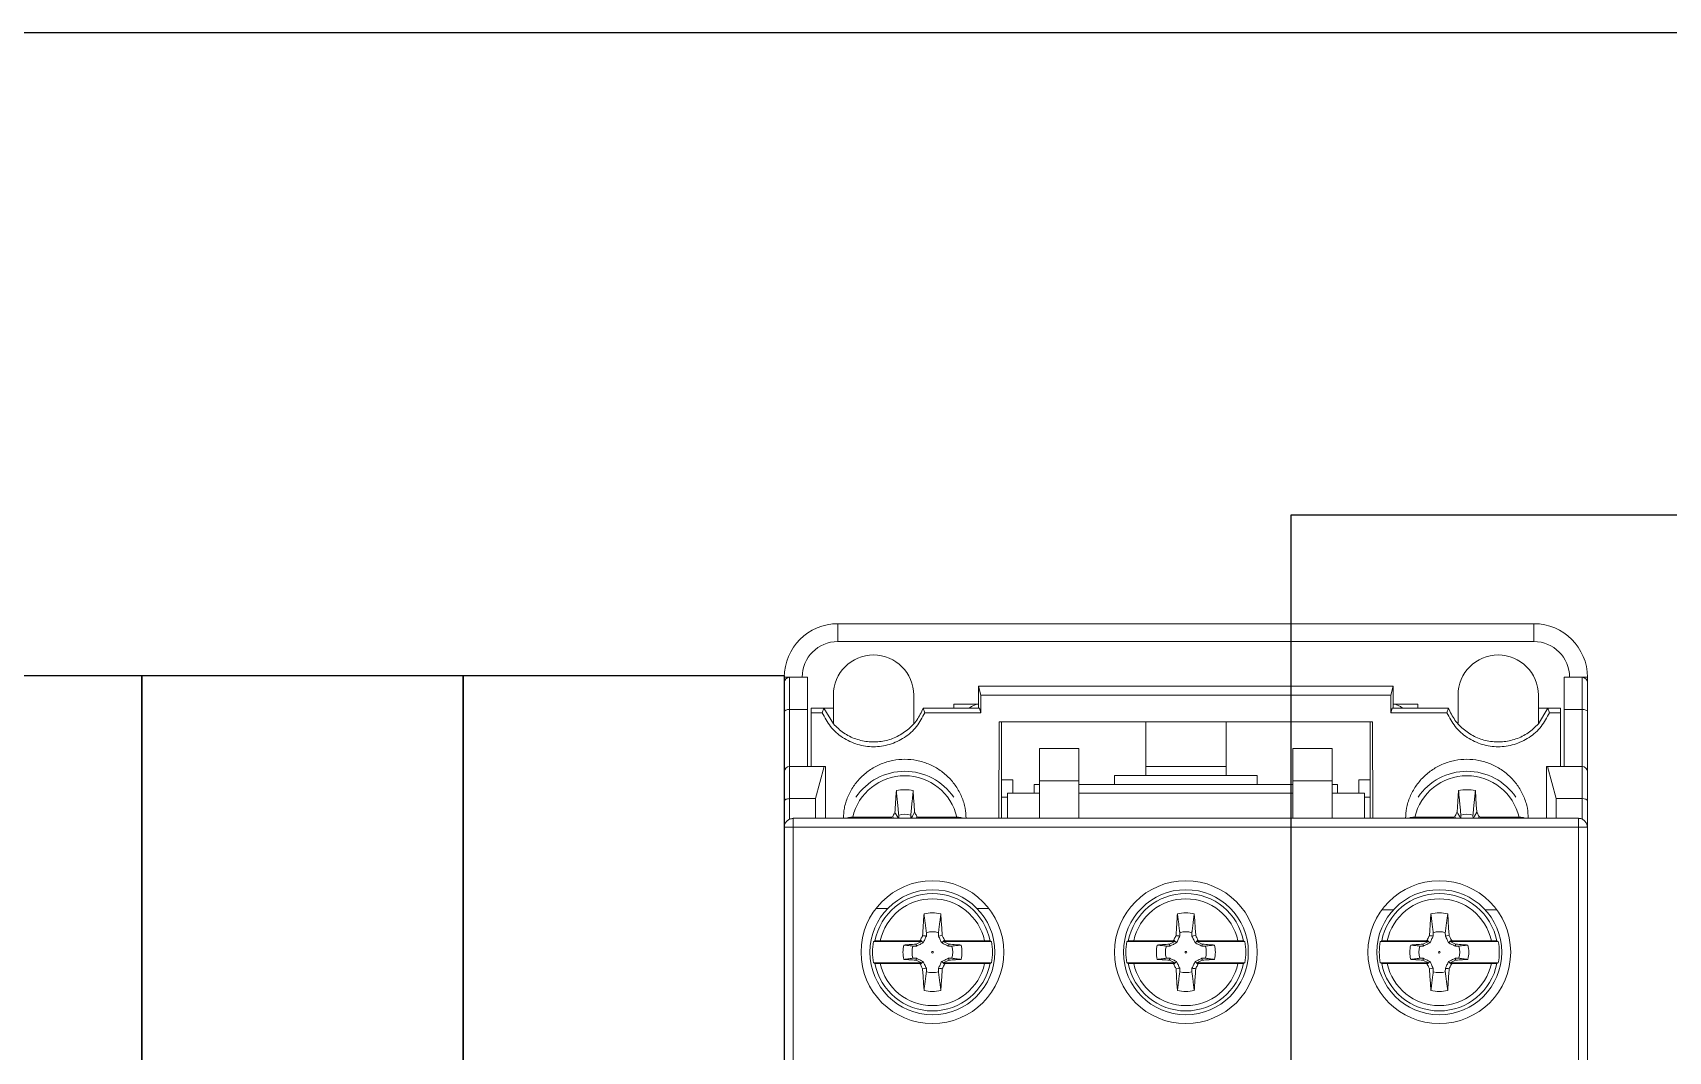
# Model space of a CAD drawing. Header units: millimetres. Extents: x -829 to 2887, y -460 to 1788.
# Drawn here: x 414 to 505.6, y 725.5 to 782.5 of the extents above; entities that cross this region are included whole.
import ezdxf

# ---------------------------------------------------------------- set-up
doc = ezdxf.new("R2010")
doc.units = ezdxf.units.MM
doc.layers.add('Canaletas', color=1, linetype='Continuous')

msp = doc.modelspace()

# ---------------------------------------------------------------- linework, layer by layer
at = {"linetype": 'Continuous', "lineweight": 15}
for p, q in [((459.102, 748.441), (459.102, 749.441)), ((459.102, 749.441), (498.102, 749.441)), ((498.102, 748.441), (498.102, 749.441)), ((498.102, 748.441), (459.102, 748.441)), ((456.102, 746.141), (456.102, 746.441)), ((456.402, 746.441), (456.102, 746.441)), ((456.102, 744.517), (456.102, 746.141)), ((456.402, 744.641), (456.402, 746.441)), ((457.402, 746.441), (456.402, 746.441)), ((457.402, 744.641), (457.402, 746.441)), ((499.802, 746.441), (500.802, 746.441)), ((499.802, 746.441), (499.802, 744.641)), ((500.802, 746.441), (500.802, 744.641)), ((500.802, 746.441), (501.102, 746.441)), ((501.102, 746.441), (501.102, 746.141)), ((501.102, 746.141), (501.102, 744.517)), ((458.852, 744.713), (458.852, 745.441)), ((463.352, 745.441), (463.352, 743.865)), ((466.985, 744.713), (466.985, 745.941)), ((466.985, 745.941), (467.11, 745.441)), ((466.985, 745.941), (490.219, 745.941)), ((467.11, 745.441), (467.111, 744.456)), ((467.11, 745.441), (490.094, 745.441)), ((490.094, 745.441), (490.092, 744.456)), ((490.219, 745.941), (490.094, 745.441)), ((490.219, 745.941), (490.219, 744.713)), ((493.852, 745.441), (493.852, 743.865)), ((498.352, 744.713), (498.352, 745.441)), ((456.102, 741.141), (456.102, 744.517)), ((456.402, 741.441), (456.402, 744.641)), ((457.402, 744.641), (456.402, 744.641)), ((457.402, 741.441), (457.402, 744.641)), ((457.602, 744.713), (458.312, 744.713)), ((457.602, 744.713), (457.602, 744.456)), ((457.602, 741.441), (457.602, 744.456)), ((457.602, 744.456), (458.226, 744.456)), ((458.226, 744.456), (458.312, 744.713)), ((458.312, 744.713), (458.852, 743.832)), ((458.312, 744.713), (458.852, 744.713)), ((458.852, 743.832), (458.852, 744.713)), ((463.891, 744.713), (463.977, 744.456)), ((467.047, 744.713), (463.891, 744.713)), ((463.977, 744.456), (467.111, 744.456)), ((465.602, 744.713), (465.602, 744.941)), ((465.602, 744.941), (466.985, 744.941)), ((467.111, 744.456), (467.047, 744.713)), ((490.092, 744.456), (490.156, 744.713)), ((490.092, 744.456), (493.226, 744.456)), ((493.312, 744.713), (490.156, 744.713)), ((490.219, 744.941), (491.602, 744.941)), ((491.602, 744.941), (491.602, 744.713)), ((493.226, 744.456), (493.312, 744.713)), ((498.352, 743.832), (498.891, 744.713)), ((498.352, 743.832), (498.352, 744.713)), ((498.352, 744.713), (498.891, 744.713)), ((498.891, 744.713), (498.977, 744.456)), ((498.891, 744.713), (499.602, 744.713)), ((498.977, 744.456), (499.602, 744.456)), ((499.602, 744.713), (499.602, 744.456)), ((499.602, 744.456), (499.602, 741.441)), ((499.802, 744.641), (500.802, 744.641)), ((499.802, 744.641), (499.802, 741.441)), ((500.802, 744.641), (500.802, 741.441)), ((501.102, 744.517), (501.102, 741.141)), ((468.131, 738.541), (468.139, 743.941)), ((489.064, 743.941), (468.139, 743.941)), ((468.267, 743.941), (468.267, 738.541)), ((476.352, 740.941), (476.352, 743.941)), ((480.852, 740.941), (480.852, 743.941)), ((488.937, 738.541), (488.937, 743.941)), ((489.064, 743.941), (489.072, 738.541)), ((470.402, 742.441), (472.602, 742.441)), ((470.402, 740.641), (470.402, 742.441)), ((472.602, 742.441), (472.602, 740.641)), ((484.602, 742.441), (486.802, 742.441)), ((484.602, 740.641), (484.602, 742.441)), ((486.802, 742.441), (486.802, 740.641)), ((456.402, 739.641), (456.402, 741.441)), ((458.334, 741.441), (456.402, 741.441)), ((458.334, 741.441), (457.852, 739.641)), ((458.402, 741.441), (458.334, 741.441)), ((458.402, 741.441), (458.402, 738.541)), ((480.852, 741.441), (476.352, 741.441)), ((498.802, 738.541), (498.802, 741.441)), ((498.869, 741.441), (498.802, 741.441)), ((498.869, 741.441), (500.802, 741.441)), ((499.352, 739.641), (498.869, 741.441)), ((500.802, 741.441), (500.802, 739.641)), ((456.102, 739.517), (456.102, 741.141)), ((468.267, 740.686), (468.902, 740.686)), ((468.902, 740.686), (468.902, 739.941)), ((472.602, 740.641), (470.402, 740.641)), ((470.402, 740.641), (470.402, 738.541)), ((472.602, 738.541), (472.602, 740.641)), ((474.602, 740.941), (482.602, 740.941)), ((474.602, 740.941), (474.602, 740.441)), ((482.602, 740.941), (482.602, 740.441)), ((486.802, 740.641), (484.602, 740.641)), ((484.602, 740.641), (484.602, 738.541)), ((486.802, 738.541), (486.802, 740.641)), ((488.302, 740.686), (488.302, 739.941)), ((488.302, 740.686), (488.937, 740.686)), ((501.102, 741.141), (501.102, 739.517)), ((457.852, 739.641), (456.402, 739.641)), ((456.402, 739.641), (456.402, 738.487)), ((457.852, 738.541), (457.852, 739.641)), ((468.267, 739.715), (468.602, 739.715)), ((468.602, 739.941), (468.602, 738.541)), ((468.602, 739.941), (470.402, 739.941)), ((470.402, 740.441), (470.102, 740.441)), ((470.102, 740.441), (470.102, 739.941)), ((484.602, 740.441), (472.602, 740.441)), ((472.602, 739.941), (484.602, 739.941)), ((487.102, 740.441), (486.802, 740.441)), ((488.602, 739.941), (486.802, 739.941)), ((487.102, 740.441), (487.102, 739.941)), ((488.602, 739.941), (488.602, 738.541)), ((488.602, 739.715), (488.937, 739.715)), ((500.802, 739.641), (499.352, 739.641)), ((499.352, 739.641), (499.352, 738.541)), ((500.802, 739.641), (500.802, 738.493)), ((456.102, 739.517), (456.102, 738.041)), ((462.513, 738.718), (462.51, 738.541)), ((463.193, 738.541), (463.19, 738.718)), ((494.013, 738.718), (494.01, 738.541)), ((494.693, 738.541), (494.69, 738.718)), ((501.102, 739.517), (501.102, 738.041)), ((456.602, 738.041), (456.102, 738.041)), ((456.102, 738.041), (456.102, 677.041)), ((456.602, 738.541), (456.602, 738.532)), ((500.602, 738.541), (456.602, 738.541)), ((456.602, 738.532), (456.602, 738.041)), ((500.602, 738.041), (456.602, 738.041)), ((456.602, 738.041), (456.602, 677.041)), ((462.096, 738.6), (459.932, 738.6)), ((462.096, 738.6), (462.174, 738.638)), ((462.136, 738.541), (462.096, 738.6)), ((462.204, 738.541), (462.174, 738.638)), ((463.5, 738.541), (463.529, 738.638)), ((463.529, 738.638), (463.608, 738.6)), ((463.608, 738.6), (463.567, 738.541)), ((465.772, 738.6), (463.608, 738.6)), ((493.596, 738.6), (491.432, 738.6)), ((493.596, 738.6), (493.674, 738.638)), ((493.636, 738.541), (493.596, 738.6)), ((493.704, 738.541), (493.674, 738.638)), ((495, 738.541), (495.029, 738.638)), ((495.029, 738.638), (495.108, 738.6)), ((495.108, 738.6), (495.067, 738.541)), ((497.272, 738.6), (495.108, 738.6)), ((500.602, 738.041), (500.602, 738.541)), ((500.602, 677.041), (500.602, 738.041)), ((501.092, 738.041), (500.602, 738.041)), ((501.102, 738.041), (501.092, 738.041)), ((501.102, 677.041), (501.102, 738.041)), ((461.893, 733.482), (461.233, 733.482)), ((467.571, 733.482), (466.91, 733.482)), ((490.227, 733.413), (489.58, 733.413)), ((496.023, 733.413), (495.376, 733.413)), ((461.096, 731.641), (461.175, 731.67)), ((463.792, 731.641), (461.096, 731.641)), ((463.646, 731.68), (461.482, 731.68)), ((463.501, 731.383), (463.308, 731.38)), ((463.792, 731.641), (463.487, 731.489)), ((463.646, 731.68), (463.724, 731.719)), ((463.792, 731.641), (463.646, 731.68)), ((464.063, 732.135), (464.06, 731.942)), ((464.744, 731.942), (464.74, 732.135)), ((465.158, 731.68), (465.011, 731.641)), ((467.708, 731.641), (465.011, 731.641)), ((465.317, 731.489), (465.011, 731.641)), ((465.079, 731.719), (465.158, 731.68)), ((467.322, 731.68), (465.158, 731.68)), ((465.495, 731.38), (465.302, 731.383)), ((467.629, 731.67), (467.708, 731.641)), ((475.296, 731.641), (475.375, 731.67)), ((477.992, 731.641), (475.296, 731.641)), ((477.846, 731.68), (475.682, 731.68)), ((477.701, 731.383), (477.508, 731.38)), ((477.992, 731.641), (477.687, 731.489)), ((477.846, 731.68), (477.924, 731.719)), ((477.992, 731.641), (477.846, 731.68)), ((478.263, 732.135), (478.26, 731.942)), ((478.944, 731.942), (478.94, 732.135)), ((479.358, 731.68), (479.211, 731.641)), ((481.908, 731.641), (479.211, 731.641)), ((479.517, 731.489), (479.211, 731.641)), ((479.279, 731.719), (479.358, 731.68)), ((481.522, 731.68), (479.358, 731.68)), ((479.695, 731.38), (479.502, 731.383)), ((481.829, 731.67), (481.908, 731.641)), ((489.496, 731.641), (489.575, 731.67)), ((492.192, 731.641), (489.496, 731.641)), ((492.046, 731.68), (489.882, 731.68)), ((491.901, 731.383), (491.708, 731.38)), ((492.192, 731.641), (491.887, 731.489)), ((492.046, 731.68), (492.124, 731.719)), ((492.192, 731.641), (492.046, 731.68)), ((492.463, 732.135), (492.46, 731.942)), ((493.144, 731.942), (493.14, 732.135)), ((493.558, 731.68), (493.411, 731.641)), ((496.108, 731.641), (493.411, 731.641)), ((493.717, 731.489), (493.411, 731.641)), ((493.479, 731.719), (493.558, 731.68)), ((495.722, 731.68), (493.558, 731.68)), ((493.895, 731.38), (493.702, 731.383)), ((496.029, 731.67), (496.108, 731.641)), ((461.096, 730.441), (463.792, 730.441)), ((461.175, 730.413), (461.096, 730.441)), ((463.308, 730.703), (463.501, 730.699)), ((463.487, 730.594), (463.792, 730.441)), ((463.646, 730.403), (463.792, 730.441)), ((465.011, 730.441), (465.317, 730.594)), ((465.011, 730.441), (465.158, 730.403)), ((465.011, 730.441), (467.708, 730.441)), ((465.302, 730.699), (465.495, 730.703)), ((467.708, 730.441), (467.629, 730.413)), ((475.296, 730.441), (477.992, 730.441)), ((475.375, 730.413), (475.296, 730.441)), ((477.508, 730.703), (477.701, 730.699)), ((477.687, 730.594), (477.992, 730.441)), ((477.846, 730.403), (477.992, 730.441)), ((479.211, 730.441), (479.517, 730.594)), ((479.211, 730.441), (479.358, 730.403)), ((479.211, 730.441), (481.908, 730.441)), ((479.502, 730.699), (479.695, 730.703)), ((481.908, 730.441), (481.829, 730.413)), ((489.496, 730.441), (492.192, 730.441)), ((489.575, 730.413), (489.496, 730.441)), ((491.708, 730.703), (491.901, 730.699)), ((491.887, 730.594), (492.192, 730.441)), ((492.046, 730.403), (492.192, 730.441)), ((493.411, 730.441), (493.717, 730.594)), ((493.411, 730.441), (493.558, 730.403)), ((493.411, 730.441), (496.108, 730.441)), ((493.702, 730.699), (493.895, 730.703)), ((496.108, 730.441), (496.029, 730.413)), ((461.482, 730.403), (463.646, 730.403)), ((463.724, 730.364), (463.646, 730.403)), ((464.06, 730.141), (464.063, 729.948)), ((464.74, 729.948), (464.744, 730.141)), ((465.158, 730.403), (465.079, 730.364)), ((465.158, 730.403), (467.322, 730.403)), ((475.682, 730.403), (477.846, 730.403)), ((477.924, 730.364), (477.846, 730.403)), ((478.26, 730.141), (478.263, 729.948)), ((478.94, 729.948), (478.944, 730.141)), ((479.358, 730.403), (479.279, 730.364)), ((479.358, 730.403), (481.522, 730.403)), ((489.882, 730.403), (492.046, 730.403)), ((492.124, 730.364), (492.046, 730.403)), ((492.46, 730.141), (492.463, 729.948)), ((493.14, 729.948), (493.144, 730.141)), ((493.558, 730.403), (493.479, 730.364)), ((493.558, 730.403), (495.722, 730.403))]:
    msp.add_line(p, q, dxfattribs=at)
for points in [[(484.502, 689.541), (484.502, 755.541), (534.502, 755.541), (534.502, 689.541)], [(402.102, 668.541), (402.102, 746.541), (420.102, 746.541), (420.102, 668.541)], [(420.102, 668.541), (420.102, 746.541), (438.102, 746.541), (438.102, 668.541)], [(438.102, 668.541), (438.102, 746.541), (456.102, 746.541), (456.102, 668.541)]]:
    msp.add_lwpolyline(points, close=True)
at = {"linetype": 'Continuous', "lineweight": 15, "flags": 128}
for points in [[(463.323, 740.091), (463.35, 739.696), (463.376, 739.301), (463.402, 738.905), (463.403, 738.886)], [(494.823, 740.091), (494.85, 739.696), (494.876, 739.301), (494.902, 738.905), (494.903, 738.886)], [(462.493, 738.541), (462.425, 738.663), (462.341, 738.814), (462.3, 738.886)], [(463.21, 738.541), (463.278, 738.663), (463.403, 738.886)], [(493.993, 738.541), (493.925, 738.663), (493.841, 738.814), (493.8, 738.886)], [(494.71, 738.541), (494.778, 738.663), (494.903, 738.886)], [(464.873, 733.19), (464.9, 732.79), (464.926, 732.39), (464.952, 731.99), (464.953, 731.97)], [(479.073, 733.19), (479.1, 732.79), (479.126, 732.39), (479.152, 731.99), (479.153, 731.97)], [(493.273, 733.19), (493.3, 732.79), (493.326, 732.39), (493.352, 731.99), (493.353, 731.97)], [(463.501, 731.383), (463.49, 731.468), (463.487, 731.489)], [(463.882, 731.561), (463.822, 731.621), (463.724, 731.719)], [(464.744, 731.942), (464.828, 731.953), (464.953, 731.97)], [(464.921, 731.561), (464.981, 731.621), (465.079, 731.719)], [(465.302, 731.383), (465.314, 731.468), (465.317, 731.489)], [(477.701, 731.383), (477.69, 731.468), (477.687, 731.489)], [(478.082, 731.561), (478.022, 731.621), (477.924, 731.719)], [(478.944, 731.942), (479.028, 731.953), (479.153, 731.97)], [(479.121, 731.561), (479.181, 731.621), (479.279, 731.719)], [(479.502, 731.383), (479.514, 731.468), (479.517, 731.489)], [(491.901, 731.383), (491.89, 731.468), (491.887, 731.489)], [(492.282, 731.561), (492.222, 731.621), (492.124, 731.719)], [(493.144, 731.942), (493.228, 731.953), (493.353, 731.97)], [(493.321, 731.561), (493.381, 731.621), (493.479, 731.719)], [(493.702, 731.383), (493.714, 731.468), (493.717, 731.489)], [(463.501, 730.699), (463.49, 730.615), (463.487, 730.594)], [(463.882, 730.522), (463.822, 730.462), (463.724, 730.364)], [(464.921, 730.522), (464.981, 730.462), (465.079, 730.364)], [(465.302, 730.699), (465.314, 730.615), (465.317, 730.594)], [(477.701, 730.699), (477.69, 730.615), (477.687, 730.594)], [(478.082, 730.522), (478.022, 730.462), (477.924, 730.364)], [(479.121, 730.522), (479.181, 730.462), (479.279, 730.364)], [(479.502, 730.699), (479.514, 730.615), (479.517, 730.594)], [(491.901, 730.699), (491.89, 730.615), (491.887, 730.594)], [(492.282, 730.522), (492.222, 730.462), (492.124, 730.364)], [(493.321, 730.522), (493.381, 730.462), (493.479, 730.364)], [(493.702, 730.699), (493.714, 730.615), (493.717, 730.594)], [(464.06, 730.141), (463.975, 730.129), (463.85, 730.113)], [(463.93, 728.893), (463.904, 729.293), (463.877, 729.693), (463.851, 730.093), (463.85, 730.113)], [(478.26, 730.141), (478.175, 730.129), (478.05, 730.113)], [(478.13, 728.893), (478.104, 729.293), (478.077, 729.693), (478.051, 730.093), (478.05, 730.113)], [(492.46, 730.141), (492.375, 730.129), (492.25, 730.113)], [(492.33, 728.893), (492.304, 729.293), (492.277, 729.693), (492.251, 730.093), (492.25, 730.113)]]:
    msp.add_lwpolyline(points, dxfattribs=at)
at = {"linetype": 'Continuous', "lineweight": 15}
for centre, radius in [((464.402, 731.041), 4), ((478.602, 731.041), 4), ((492.802, 731.041), 4), ((464.402, 731.041), 3.5), ((478.602, 731.041), 3.5), ((492.802, 731.041), 3.5), ((464.402, 731.041), 0.0467), ((478.602, 731.041), 0.0467), ((492.802, 731.041), 0.0467)]:
    msp.add_circle(centre, radius, dxfattribs=at)
for centre, radius, start, end in [((459.102, 746.441), 3, 90, 180), ((498.102, 746.441), 3, 0, 90), ((459.102, 746.441), 2, 90, 180), ((498.102, 746.441), 2, 0, 90), ((461.102, 745.441), 2.25, 0, 180), ((496.102, 745.441), 2.25, 0, 180), ((456.402, 746.141), 0.3, 90, 180), ((500.802, 746.141), 0.3, 0, 90), ((467.102, 743.941), 1, 96.71554, 129.49633), ((490.102, 743.941), 1, 50.50367, 83.28446), ((456.402, 741.141), 0.3, 90, 180), ((500.802, 741.141), 0.3, 0, 90), ((462.852, 737.931), 2.995, 12.89438, 167.10562), ((462.852, 737.867), 3.308, 34.06028, 145.93972), ((494.352, 737.931), 2.995, 12.89438, 167.10562), ((494.352, 737.867), 3.308, 34.06028, 145.93972), ((462.852, 737.915), 2.227, 77.77117, 102.22883), ((494.352, 737.915), 2.227, 77.77117, 102.22883), ((462.852, 737.61), 1.159, 73.00119, 106.99881), ((494.352, 737.61), 1.159, 73.00119, 106.99881), ((464.402, 731.041), 3.288, 11.02698, 168.97302), ((478.602, 731.041), 3.288, 11.02698, 168.97302), ((492.802, 731.041), 3.288, 11.02698, 168.97302), ((464.402, 731.041), 2.989, 12.33317, 167.66683), ((464.402, 731.041), 2.2, 77.62055, 102.37945), ((478.602, 731.041), 2.989, 12.33317, 167.66683), ((478.602, 731.041), 2.2, 77.62055, 102.37945), ((492.802, 731.041), 2.989, 12.33317, 167.66683), ((492.802, 731.041), 2.2, 77.62055, 102.37945), ((464.402, 731.041), 3.36, 169.7135, 190.2865), ((464.402, 731.041), 1.652, 165.89643, 194.10357), ((464.402, 731.041), 1.145, 162.79371, 197.20629), ((445.285, 592.9), 140.304, 82.31015, 82.39656), ((464.402, 731.041), 1.145, 72.79371, 107.20629), ((464.402, 731.041), 1.145, 342.79371, 17.20629), ((464.402, 731.041), 1.652, 345.89643, 14.10357), ((464.402, 731.041), 3.36, 349.7135, 10.2865), ((478.602, 731.041), 3.36, 169.7135, 190.2865), ((478.602, 731.041), 1.652, 165.89643, 194.10357), ((478.602, 731.041), 1.145, 162.79371, 197.20629), ((459.476, 592.827), 140.377, 82.31017, 82.39653), ((478.602, 731.041), 1.145, 72.79371, 107.20629), ((478.602, 731.041), 1.145, 342.79371, 17.20629), ((478.602, 731.041), 1.652, 345.89643, 14.10357), ((478.602, 731.041), 3.36, 349.7135, 10.2865), ((492.802, 731.041), 3.36, 169.7135, 190.2865), ((492.802, 731.041), 1.652, 165.89643, 194.10357), ((492.802, 731.041), 1.145, 162.79371, 197.20629), ((473.685, 592.9), 140.304, 82.31015, 82.39656), ((492.802, 731.041), 1.145, 72.79371, 107.20629), ((492.802, 731.041), 1.145, 342.79371, 17.20629), ((492.802, 731.041), 1.652, 345.89643, 14.10357), ((492.802, 731.041), 3.36, 349.7135, 10.2865), ((464.402, 731.041), 3.288, 191.02698, 348.97302), ((478.602, 731.041), 3.288, 191.02698, 348.97302), ((492.802, 731.041), 3.288, 191.02698, 348.97302), ((464.402, 731.041), 2.989, 192.33317, 347.66683), ((464.402, 731.041), 1.145, 252.79371, 287.20629), ((483.46, 868.751), 139.868, 262.31002, 262.3967), ((478.602, 731.041), 2.989, 192.33317, 347.66683), ((478.602, 731.041), 1.145, 252.79371, 287.20629), ((497.67, 868.824), 139.941, 262.31004, 262.39667), ((492.802, 731.041), 2.989, 192.33317, 347.66683), ((492.802, 731.041), 1.145, 252.79371, 287.20629), ((511.86, 868.751), 139.868, 262.31002, 262.3967), ((464.402, 731.041), 2.2, 257.62055, 282.37945), ((478.602, 731.041), 2.2, 257.62055, 282.37945), ((492.802, 731.041), 2.2, 257.62055, 282.37945)]:
    msp.add_arc(centre, radius, start, end, dxfattribs=at)
for centre, start_param, end_param in [((456.402, 744.517), 1.570796, 3.141593), ((500.802, 744.517), 0, 1.570796), ((456.402, 739.517), 1.570796, 3.141593), ((500.802, 739.517), 0, 1.570796)]:
    msp.add_ellipse(centre, major_axis=(0.3, 0), ratio=0.414214, start_param=start_param, end_param=end_param, dxfattribs=at)
for points, knots in [([(458.226, 744.456), (458.368, 744.187), (458.651, 743.649), (459.353, 743.033), (460.188, 742.638), (461.102, 742.505), (462.015, 742.638), (462.85, 743.033), (463.552, 743.649), (463.836, 744.187), (463.977, 744.456)], [0, 0, 0, 0, 0.124999, 0.24999, 0.376993, 0.5, 0.623004, 0.75001, 0.875001, 1, 1, 1, 1]), ([(458.852, 743.832), (459.035, 743.653), (459.401, 743.296), (460.099, 742.957), (460.852, 742.794), (461.624, 742.829), (462.362, 743.058), (463.015, 743.466), (463.557, 744.022), (463.78, 744.483), (463.891, 744.713)], [0, 0, 0, 0, 0.125, 0.25, 0.375, 0.5, 0.625, 0.75, 0.875, 1, 1, 1, 1]), ([(493.226, 744.456), (493.368, 744.187), (493.651, 743.649), (494.353, 743.033), (495.188, 742.638), (496.102, 742.505), (497.015, 742.638), (497.85, 743.033), (498.552, 743.649), (498.836, 744.187), (498.977, 744.456)], [0, 0, 0, 0, 0.124999, 0.24999, 0.376993, 0.5, 0.623004, 0.75001, 0.875001, 1, 1, 1, 1]), ([(493.312, 744.713), (493.423, 744.483), (493.646, 744.022), (494.188, 743.466), (494.841, 743.058), (495.579, 742.829), (496.351, 742.794), (497.104, 742.957), (497.803, 743.296), (498.169, 743.653), (498.352, 743.832)], [0, 0, 0, 0, 0.125, 0.25, 0.375, 0.5, 0.625, 0.75, 0.875, 1, 1, 1, 1]), ([(466.291, 738.541), (466.28, 738.73), (466.255, 739.141), (466.057, 739.751), (465.739, 740.344), (465.307, 740.863), (464.781, 741.29), (464.18, 741.607), (463.529, 741.802), (462.852, 741.868), (462.174, 741.802), (461.523, 741.607), (460.923, 741.29), (460.397, 740.863), (459.964, 740.344), (459.646, 739.751), (459.448, 739.141), (459.423, 738.73), (459.412, 738.541)], [0, 0, 0, 0, 0.053847, 0.117583, 0.181319, 0.245055, 0.308792, 0.372528, 0.436264, 0.5, 0.563736, 0.627472, 0.691209, 0.754945, 0.818681, 0.882417, 0.946153, 1, 1, 1, 1]), ([(497.791, 738.541), (497.78, 738.73), (497.755, 739.141), (497.557, 739.751), (497.239, 740.344), (496.807, 740.863), (496.281, 741.29), (495.68, 741.607), (495.029, 741.802), (494.352, 741.868), (493.674, 741.802), (493.023, 741.607), (492.423, 741.29), (491.897, 740.863), (491.464, 740.344), (491.146, 739.751), (490.948, 739.141), (490.923, 738.73), (490.912, 738.541)], [0, 0, 0, 0, 0.0538469, 0.117583, 0.1813192, 0.2450554, 0.3087915, 0.3725277, 0.4362639, 0.5, 0.5637362, 0.6274723, 0.6912085, 0.7549446, 0.8186808, 0.882417, 0.9461531, 1, 1, 1, 1]), ([(462.3, 738.886), (462.309, 739.018), (462.326, 739.285), (462.353, 739.687), (462.371, 739.956), (462.38, 740.091)], [0, 0, 0, 0, 0.328071, 0.664036, 1, 1, 1, 1]), ([(462.38, 740.091), (462.392, 739.971), (462.411, 739.768), (462.444, 739.437), (462.47, 739.163), (462.492, 738.941), (462.504, 738.814), (462.51, 738.75), (462.513, 738.718)], [0, 0, 0, 0, 0.263, 0.445586, 0.722793, 0.861396, 0.930697, 1, 1, 1, 1]), ([(463.19, 738.718), (463.193, 738.75), (463.2, 738.814), (463.212, 738.941), (463.233, 739.163), (463.26, 739.437), (463.292, 739.768), (463.312, 739.971), (463.323, 740.091)], [0, 0, 0, 0, 0.069303, 0.138604, 0.277207, 0.554414, 0.737, 1, 1, 1, 1]), ([(493.8, 738.886), (493.809, 739.018), (493.826, 739.285), (493.853, 739.687), (493.871, 739.956), (493.88, 740.091)], [0, 0, 0, 0, 0.328071, 0.664036, 1, 1, 1, 1]), ([(493.88, 740.091), (493.892, 739.971), (493.911, 739.768), (493.944, 739.437), (493.97, 739.163), (493.992, 738.941), (494.004, 738.814), (494.01, 738.75), (494.013, 738.718)], [0, 0, 0, 0, 0.263, 0.445586, 0.722793, 0.861396, 0.930697, 1, 1, 1, 1]), ([(494.69, 738.718), (494.693, 738.75), (494.7, 738.814), (494.712, 738.941), (494.733, 739.163), (494.76, 739.437), (494.792, 739.768), (494.812, 739.971), (494.823, 740.091)], [0, 0, 0, 0, 0.069303, 0.138604, 0.277207, 0.554414, 0.737, 1, 1, 1, 1]), ([(462.174, 738.638), (462.191, 738.671), (462.224, 738.737), (462.266, 738.819), (462.291, 738.869), (462.3, 738.886)], [0, 0, 0, 0, 0.396394, 0.792785, 1, 1, 1, 1]), ([(463.403, 738.886), (463.415, 738.864), (463.457, 738.781), (463.499, 738.698), (463.529, 738.638)], [0, 0, 0, 0, 0.271066, 1, 1, 1, 1]), ([(493.674, 738.638), (493.691, 738.671), (493.724, 738.737), (493.766, 738.819), (493.791, 738.869), (493.8, 738.886)], [0, 0, 0, 0, 0.3963945, 0.7927844, 1, 1, 1, 1]), ([(494.903, 738.886), (494.915, 738.864), (494.957, 738.781), (494.999, 738.698), (495.029, 738.638)], [0, 0, 0, 0, 0.271067, 1, 1, 1, 1]), ([(456.602, 738.532), (456.568, 738.529), (456.5, 738.523), (456.403, 738.491), (456.314, 738.443), (456.213, 738.36), (456.142, 738.251), (456.106, 738.129), (456.103, 738.066), (456.102, 738.035)], [0, 0, 0, 0, 0.129885, 0.258056, 0.384972, 0.510839, 0.757976, 0.87994, 1, 1, 1, 1]), ([(459.932, 738.6), (459.896, 738.599), (459.826, 738.598), (459.733, 738.587), (459.666, 738.574), (459.648, 738.563), (459.64, 738.558)], [0, 0, 0, 0, 0.270738, 0.541551, 0.810025, 1, 1, 1, 1]), ([(466.063, 738.558), (466.06, 738.561), (466.049, 738.57), (465.998, 738.582), (465.917, 738.594), (465.835, 738.599), (465.786, 738.599), (465.772, 738.6)], [0, 0, 0, 0, 0.100997, 0.358977, 0.620169, 0.886478, 1, 1, 1, 1]), ([(491.432, 738.6), (491.396, 738.599), (491.326, 738.598), (491.233, 738.587), (491.166, 738.574), (491.148, 738.563), (491.14, 738.558)], [0, 0, 0, 0, 0.2707382, 0.5415518, 0.8100253, 1, 1, 1, 1]), ([(497.563, 738.558), (497.56, 738.561), (497.549, 738.57), (497.498, 738.582), (497.417, 738.594), (497.335, 738.599), (497.286, 738.599), (497.272, 738.6)], [0, 0, 0, 0, 0.100998, 0.358977, 0.620167, 0.886475, 1, 1, 1, 1]), ([(501.092, 738.041), (501.089, 738.075), (501.084, 738.143), (501.051, 738.24), (501.004, 738.329), (500.921, 738.43), (500.811, 738.501), (500.69, 738.537), (500.626, 738.54), (500.595, 738.541)], [0, 0, 0, 0, 0.129885, 0.258056, 0.384973, 0.510839, 0.757976, 0.87994, 1, 1, 1, 1]), ([(463.85, 731.97), (463.859, 732.104), (463.876, 732.374), (463.903, 732.78), (463.921, 733.054), (463.93, 733.19)], [0, 0, 0, 0, 0.328071, 0.664035, 1, 1, 1, 1]), ([(463.93, 733.19), (463.942, 733.098), (463.961, 732.942), (463.994, 732.688), (464.02, 732.478), (464.042, 732.307), (464.054, 732.209), (464.06, 732.16), (464.063, 732.135)], [0, 0, 0, 0, 0.263, 0.445585, 0.722792, 0.861395, 0.930696, 1, 1, 1, 1]), ([(464.74, 732.135), (464.743, 732.16), (464.75, 732.209), (464.762, 732.307), (464.783, 732.478), (464.81, 732.688), (464.842, 732.942), (464.862, 733.098), (464.873, 733.19)], [0, 0, 0, 0, 0.069304, 0.138605, 0.277208, 0.554415, 0.737, 1, 1, 1, 1]), ([(478.05, 731.97), (478.059, 732.104), (478.076, 732.374), (478.103, 732.78), (478.121, 733.054), (478.13, 733.19)], [0, 0, 0, 0, 0.328071, 0.664035, 1, 1, 1, 1]), ([(478.13, 733.19), (478.142, 733.098), (478.161, 732.942), (478.194, 732.688), (478.22, 732.478), (478.242, 732.307), (478.254, 732.209), (478.26, 732.16), (478.263, 732.135)], [0, 0, 0, 0, 0.263, 0.445585, 0.722792, 0.861395, 0.930696, 1, 1, 1, 1]), ([(478.94, 732.135), (478.943, 732.16), (478.95, 732.209), (478.962, 732.307), (478.983, 732.478), (479.01, 732.688), (479.042, 732.942), (479.062, 733.098), (479.073, 733.19)], [0, 0, 0, 0, 0.069304, 0.138605, 0.277208, 0.554415, 0.737, 1, 1, 1, 1]), ([(492.25, 731.97), (492.259, 732.104), (492.276, 732.374), (492.303, 732.78), (492.321, 733.054), (492.33, 733.19)], [0, 0, 0, 0, 0.328071, 0.664035, 1, 1, 1, 1]), ([(492.33, 733.19), (492.342, 733.098), (492.361, 732.942), (492.394, 732.688), (492.42, 732.478), (492.442, 732.307), (492.454, 732.209), (492.46, 732.16), (492.463, 732.135)], [0, 0, 0, 0, 0.263, 0.445585, 0.722792, 0.861395, 0.930696, 1, 1, 1, 1]), ([(493.14, 732.135), (493.143, 732.16), (493.15, 732.209), (493.162, 732.307), (493.183, 732.478), (493.21, 732.688), (493.242, 732.942), (493.262, 733.098), (493.273, 733.19)], [0, 0, 0, 0, 0.069304, 0.138605, 0.277208, 0.554415, 0.737, 1, 1, 1, 1]), ([(461.482, 731.68), (461.447, 731.68), (461.376, 731.679), (461.283, 731.678), (461.213, 731.675), (461.182, 731.672), (461.176, 731.671), (461.175, 731.67)], [0, 0, 0, 0, 0.23397, 0.468012, 0.700032, 0.927687, 1, 1, 1, 1]), ([(463.487, 731.489), (463.358, 731.481), (463.129, 731.466), (462.9, 731.45), (462.8, 731.444)], [0, 0, 0, 0, 0.561171, 1, 1, 1, 1]), ([(463.308, 731.38), (463.283, 731.383), (463.234, 731.389), (463.136, 731.402), (462.992, 731.42), (462.871, 731.435), (462.8, 731.444)], [0, 0, 0, 0, 0.144257, 0.2885087, 0.5770157, 1, 1, 1, 1]), ([(463.882, 731.561), (463.824, 731.534), (463.731, 731.491), (463.604, 731.432), (463.535, 731.4), (463.501, 731.383)], [0, 0, 0, 0, 0.4462078, 0.7228884, 1, 1, 1, 1]), ([(463.724, 731.719), (463.741, 731.752), (463.774, 731.819), (463.816, 731.902), (463.841, 731.953), (463.85, 731.97)], [0, 0, 0, 0, 0.396392, 0.792783, 1, 1, 1, 1]), ([(464.06, 731.942), (464.045, 731.91), (464.015, 731.847), (463.956, 731.721), (463.912, 731.625), (463.882, 731.561)], [0, 0, 0, 0, 0.254447, 0.508914, 1, 1, 1, 1]), ([(464.921, 731.561), (464.894, 731.619), (464.851, 731.712), (464.792, 731.839), (464.76, 731.908), (464.744, 731.942)], [0, 0, 0, 0, 0.446208, 0.722889, 1, 1, 1, 1]), ([(465.302, 731.383), (465.271, 731.398), (465.207, 731.428), (465.081, 731.487), (464.985, 731.532), (464.921, 731.561)], [0, 0, 0, 0, 0.254448, 0.508915, 1, 1, 1, 1]), ([(464.953, 731.97), (464.965, 731.948), (465.007, 731.864), (465.049, 731.78), (465.079, 731.719)], [0, 0, 0, 0, 0.271068, 1, 1, 1, 1]), ([(466.003, 731.444), (465.91, 731.45), (465.681, 731.465), (465.452, 731.48), (465.317, 731.489)], [0, 0, 0, 0, 0.4092439, 1, 1, 1, 1]), ([(466.003, 731.444), (465.932, 731.435), (465.812, 731.42), (465.667, 731.402), (465.569, 731.389), (465.52, 731.383), (465.495, 731.38)], [0, 0, 0, 0, 0.422984, 0.711491, 0.855743, 1, 1, 1, 1]), ([(467.629, 731.67), (467.622, 731.671), (467.609, 731.674), (467.549, 731.677), (467.466, 731.679), (467.385, 731.68), (467.336, 731.68), (467.322, 731.68)], [0, 0, 0, 0, 0.223053, 0.446006, 0.671741, 0.901893, 1, 1, 1, 1]), ([(475.682, 731.68), (475.647, 731.68), (475.576, 731.679), (475.483, 731.678), (475.413, 731.675), (475.382, 731.672), (475.376, 731.671), (475.375, 731.67)], [0, 0, 0, 0, 0.233972, 0.468011, 0.700033, 0.927687, 1, 1, 1, 1]), ([(477.687, 731.489), (477.558, 731.481), (477.329, 731.466), (477.1, 731.45), (477, 731.444)], [0, 0, 0, 0, 0.5611705, 1, 1, 1, 1]), ([(477.508, 731.38), (477.483, 731.383), (477.434, 731.389), (477.336, 731.402), (477.192, 731.42), (477.071, 731.435), (477, 731.444)], [0, 0, 0, 0, 0.144257, 0.288509, 0.577016, 1, 1, 1, 1]), ([(478.082, 731.561), (478.024, 731.534), (477.931, 731.491), (477.804, 731.432), (477.735, 731.4), (477.701, 731.383)], [0, 0, 0, 0, 0.446208, 0.722889, 1, 1, 1, 1]), ([(477.924, 731.719), (477.941, 731.752), (477.974, 731.819), (478.016, 731.902), (478.041, 731.953), (478.05, 731.97)], [0, 0, 0, 0, 0.396392, 0.792784, 1, 1, 1, 1]), ([(478.26, 731.942), (478.245, 731.91), (478.215, 731.847), (478.156, 731.721), (478.112, 731.625), (478.082, 731.561)], [0, 0, 0, 0, 0.254447, 0.508914, 1, 1, 1, 1]), ([(479.121, 731.561), (479.094, 731.619), (479.051, 731.712), (478.992, 731.839), (478.96, 731.908), (478.944, 731.942)], [0, 0, 0, 0, 0.4462082, 0.7228888, 1, 1, 1, 1]), ([(479.502, 731.383), (479.471, 731.398), (479.407, 731.428), (479.281, 731.487), (479.185, 731.532), (479.121, 731.561)], [0, 0, 0, 0, 0.254447, 0.508914, 1, 1, 1, 1]), ([(479.153, 731.97), (479.165, 731.948), (479.207, 731.864), (479.249, 731.78), (479.279, 731.719)], [0, 0, 0, 0, 0.271067, 1, 1, 1, 1]), ([(480.203, 731.444), (480.11, 731.45), (479.881, 731.465), (479.652, 731.48), (479.517, 731.489)], [0, 0, 0, 0, 0.409243, 1, 1, 1, 1]), ([(480.203, 731.444), (480.132, 731.435), (480.012, 731.42), (479.867, 731.402), (479.769, 731.389), (479.72, 731.383), (479.695, 731.38)], [0, 0, 0, 0, 0.422984, 0.711491, 0.855743, 1, 1, 1, 1]), ([(481.829, 731.67), (481.822, 731.671), (481.809, 731.674), (481.749, 731.677), (481.666, 731.679), (481.585, 731.68), (481.536, 731.68), (481.522, 731.68)], [0, 0, 0, 0, 0.223053, 0.446007, 0.671742, 0.901893, 1, 1, 1, 1]), ([(489.882, 731.68), (489.847, 731.68), (489.776, 731.679), (489.683, 731.678), (489.613, 731.675), (489.582, 731.672), (489.576, 731.671), (489.575, 731.67)], [0, 0, 0, 0, 0.2339715, 0.4680108, 0.7000333, 0.9276864, 1, 1, 1, 1]), ([(491.887, 731.489), (491.758, 731.481), (491.529, 731.466), (491.3, 731.45), (491.2, 731.444)], [0, 0, 0, 0, 0.56117, 1, 1, 1, 1]), ([(491.708, 731.38), (491.683, 731.383), (491.634, 731.389), (491.536, 731.402), (491.392, 731.42), (491.271, 731.435), (491.2, 731.444)], [0, 0, 0, 0, 0.144257, 0.288509, 0.577016, 1, 1, 1, 1]), ([(492.282, 731.561), (492.224, 731.534), (492.131, 731.491), (492.004, 731.432), (491.935, 731.4), (491.901, 731.383)], [0, 0, 0, 0, 0.4462078, 0.7228884, 1, 1, 1, 1]), ([(492.124, 731.719), (492.141, 731.752), (492.174, 731.819), (492.216, 731.902), (492.241, 731.953), (492.25, 731.97)], [0, 0, 0, 0, 0.396392, 0.792783, 1, 1, 1, 1]), ([(492.46, 731.942), (492.445, 731.91), (492.415, 731.847), (492.356, 731.721), (492.312, 731.625), (492.282, 731.561)], [0, 0, 0, 0, 0.254447, 0.508914, 1, 1, 1, 1]), ([(493.321, 731.561), (493.294, 731.619), (493.251, 731.712), (493.192, 731.839), (493.16, 731.908), (493.144, 731.942)], [0, 0, 0, 0, 0.446208, 0.722889, 1, 1, 1, 1]), ([(493.702, 731.383), (493.671, 731.398), (493.607, 731.428), (493.481, 731.487), (493.385, 731.532), (493.321, 731.561)], [0, 0, 0, 0, 0.254448, 0.508915, 1, 1, 1, 1]), ([(493.353, 731.97), (493.365, 731.948), (493.407, 731.864), (493.449, 731.78), (493.479, 731.719)], [0, 0, 0, 0, 0.271068, 1, 1, 1, 1]), ([(494.403, 731.444), (494.31, 731.45), (494.081, 731.465), (493.852, 731.48), (493.717, 731.489)], [0, 0, 0, 0, 0.409243, 1, 1, 1, 1]), ([(494.403, 731.444), (494.332, 731.435), (494.212, 731.42), (494.067, 731.402), (493.969, 731.389), (493.92, 731.383), (493.895, 731.38)], [0, 0, 0, 0, 0.4229843, 0.7114913, 0.855743, 1, 1, 1, 1]), ([(496.029, 731.67), (496.022, 731.671), (496.009, 731.674), (495.949, 731.677), (495.866, 731.679), (495.785, 731.68), (495.736, 731.68), (495.722, 731.68)], [0, 0, 0, 0, 0.223053, 0.446008, 0.671742, 0.901892, 1, 1, 1, 1]), ([(461.175, 730.413), (461.181, 730.411), (461.194, 730.409), (461.254, 730.406), (461.337, 730.404), (461.418, 730.403), (461.467, 730.403), (461.482, 730.403)], [0, 0, 0, 0, 0.223053, 0.446008, 0.671742, 0.901892, 1, 1, 1, 1]), ([(462.8, 730.639), (462.871, 730.648), (462.992, 730.663), (463.136, 730.681), (463.234, 730.694), (463.283, 730.7), (463.308, 730.703)], [0, 0, 0, 0, 0.422984, 0.711491, 0.855743, 1, 1, 1, 1]), ([(462.8, 730.639), (462.894, 730.633), (463.123, 730.618), (463.351, 730.603), (463.487, 730.594)], [0, 0, 0, 0, 0.409243, 1, 1, 1, 1]), ([(463.501, 730.699), (463.533, 730.685), (463.596, 730.655), (463.722, 730.596), (463.818, 730.551), (463.882, 730.522)], [0, 0, 0, 0, 0.254448, 0.508915, 1, 1, 1, 1]), ([(463.882, 730.522), (463.909, 730.464), (463.952, 730.37), (464.011, 730.244), (464.043, 730.175), (464.06, 730.141)], [0, 0, 0, 0, 0.446208, 0.722889, 1, 1, 1, 1]), ([(464.744, 730.141), (464.758, 730.172), (464.788, 730.236), (464.847, 730.362), (464.892, 730.458), (464.921, 730.522)], [0, 0, 0, 0, 0.254447, 0.508914, 1, 1, 1, 1]), ([(464.921, 730.522), (464.979, 730.549), (465.073, 730.592), (465.199, 730.651), (465.268, 730.683), (465.302, 730.699)], [0, 0, 0, 0, 0.446208, 0.722888, 1, 1, 1, 1]), ([(465.317, 730.594), (465.445, 730.602), (465.674, 730.617), (465.903, 730.632), (466.003, 730.639)], [0, 0, 0, 0, 0.56117, 1, 1, 1, 1]), ([(465.495, 730.703), (465.52, 730.7), (465.569, 730.694), (465.667, 730.681), (465.812, 730.663), (465.932, 730.648), (466.003, 730.639)], [0, 0, 0, 0, 0.144257, 0.288509, 0.577016, 1, 1, 1, 1]), ([(467.322, 730.403), (467.357, 730.403), (467.427, 730.403), (467.521, 730.405), (467.591, 730.408), (467.621, 730.411), (467.627, 730.412), (467.629, 730.413)], [0, 0, 0, 0, 0.2339715, 0.4680108, 0.7000333, 0.9276864, 1, 1, 1, 1]), ([(475.375, 730.413), (475.381, 730.411), (475.394, 730.409), (475.454, 730.406), (475.537, 730.404), (475.618, 730.403), (475.667, 730.403), (475.682, 730.403)], [0, 0, 0, 0, 0.223053, 0.446007, 0.671742, 0.901893, 1, 1, 1, 1]), ([(477, 730.639), (477.071, 730.648), (477.192, 730.663), (477.336, 730.681), (477.434, 730.694), (477.483, 730.7), (477.508, 730.703)], [0, 0, 0, 0, 0.422984, 0.711491, 0.855743, 1, 1, 1, 1]), ([(477, 730.639), (477.094, 730.633), (477.323, 730.618), (477.551, 730.603), (477.687, 730.594)], [0, 0, 0, 0, 0.409243, 1, 1, 1, 1]), ([(477.701, 730.699), (477.733, 730.685), (477.796, 730.655), (477.922, 730.596), (478.018, 730.551), (478.082, 730.522)], [0, 0, 0, 0, 0.254447, 0.508914, 1, 1, 1, 1]), ([(478.082, 730.522), (478.109, 730.464), (478.152, 730.37), (478.211, 730.244), (478.243, 730.175), (478.26, 730.141)], [0, 0, 0, 0, 0.4462082, 0.7228888, 1, 1, 1, 1]), ([(478.944, 730.141), (478.958, 730.172), (478.988, 730.236), (479.047, 730.362), (479.092, 730.458), (479.121, 730.522)], [0, 0, 0, 0, 0.254447, 0.508914, 1, 1, 1, 1]), ([(479.121, 730.522), (479.179, 730.549), (479.273, 730.592), (479.399, 730.651), (479.468, 730.683), (479.502, 730.699)], [0, 0, 0, 0, 0.446208, 0.722889, 1, 1, 1, 1]), ([(479.517, 730.594), (479.645, 730.602), (479.874, 730.617), (480.103, 730.632), (480.203, 730.639)], [0, 0, 0, 0, 0.5611705, 1, 1, 1, 1]), ([(479.695, 730.703), (479.72, 730.7), (479.769, 730.694), (479.867, 730.681), (480.012, 730.663), (480.132, 730.648), (480.203, 730.639)], [0, 0, 0, 0, 0.144257, 0.288509, 0.577016, 1, 1, 1, 1]), ([(481.522, 730.403), (481.557, 730.403), (481.627, 730.403), (481.721, 730.405), (481.791, 730.408), (481.821, 730.411), (481.827, 730.412), (481.829, 730.413)], [0, 0, 0, 0, 0.233972, 0.468011, 0.700033, 0.927687, 1, 1, 1, 1]), ([(489.575, 730.413), (489.581, 730.411), (489.594, 730.409), (489.654, 730.406), (489.737, 730.404), (489.818, 730.403), (489.867, 730.403), (489.882, 730.403)], [0, 0, 0, 0, 0.2230529, 0.446006, 0.671741, 0.9018926, 1, 1, 1, 1]), ([(491.2, 730.639), (491.271, 730.648), (491.392, 730.663), (491.536, 730.681), (491.634, 730.694), (491.683, 730.7), (491.708, 730.703)], [0, 0, 0, 0, 0.422984, 0.711491, 0.855743, 1, 1, 1, 1]), ([(491.2, 730.639), (491.294, 730.633), (491.523, 730.618), (491.751, 730.603), (491.887, 730.594)], [0, 0, 0, 0, 0.4092439, 1, 1, 1, 1]), ([(491.901, 730.699), (491.933, 730.685), (491.996, 730.655), (492.122, 730.596), (492.218, 730.551), (492.282, 730.522)], [0, 0, 0, 0, 0.254448, 0.508915, 1, 1, 1, 1]), ([(492.282, 730.522), (492.309, 730.464), (492.352, 730.37), (492.411, 730.244), (492.443, 730.175), (492.46, 730.141)], [0, 0, 0, 0, 0.446208, 0.722889, 1, 1, 1, 1]), ([(493.144, 730.141), (493.158, 730.172), (493.188, 730.236), (493.247, 730.362), (493.292, 730.458), (493.321, 730.522)], [0, 0, 0, 0, 0.254447, 0.508914, 1, 1, 1, 1]), ([(493.321, 730.522), (493.379, 730.549), (493.473, 730.592), (493.599, 730.651), (493.668, 730.683), (493.702, 730.699)], [0, 0, 0, 0, 0.446208, 0.722888, 1, 1, 1, 1]), ([(493.717, 730.594), (493.845, 730.602), (494.074, 730.617), (494.303, 730.632), (494.403, 730.639)], [0, 0, 0, 0, 0.561171, 1, 1, 1, 1]), ([(493.895, 730.703), (493.92, 730.7), (493.969, 730.694), (494.067, 730.681), (494.212, 730.663), (494.332, 730.648), (494.403, 730.639)], [0, 0, 0, 0, 0.144257, 0.288509, 0.577016, 1, 1, 1, 1]), ([(495.722, 730.403), (495.757, 730.403), (495.827, 730.403), (495.921, 730.405), (495.991, 730.408), (496.021, 730.411), (496.027, 730.412), (496.029, 730.413)], [0, 0, 0, 0, 0.23397, 0.468012, 0.700032, 0.927687, 1, 1, 1, 1]), ([(463.85, 730.113), (463.838, 730.135), (463.796, 730.219), (463.755, 730.303), (463.724, 730.364)], [0, 0, 0, 0, 0.271067, 1, 1, 1, 1]), ([(464.063, 729.948), (464.06, 729.923), (464.054, 729.874), (464.042, 729.776), (464.02, 729.605), (463.994, 729.395), (463.961, 729.141), (463.942, 728.985), (463.93, 728.893)], [0, 0, 0, 0, 0.069304, 0.138605, 0.277208, 0.554415, 0.737, 1, 1, 1, 1]), ([(464.873, 728.893), (464.862, 728.985), (464.842, 729.141), (464.81, 729.395), (464.783, 729.605), (464.762, 729.776), (464.75, 729.874), (464.743, 729.923), (464.74, 729.948)], [0, 0, 0, 0, 0.263, 0.445585, 0.722792, 0.861395, 0.930696, 1, 1, 1, 1]), ([(464.953, 730.113), (464.945, 729.979), (464.927, 729.709), (464.9, 729.302), (464.882, 729.029), (464.873, 728.893)], [0, 0, 0, 0, 0.328071, 0.664035, 1, 1, 1, 1]), ([(465.079, 730.364), (465.063, 730.331), (465.03, 730.264), (464.988, 730.18), (464.962, 730.13), (464.953, 730.113)], [0, 0, 0, 0, 0.396392, 0.792784, 1, 1, 1, 1]), ([(478.05, 730.113), (478.038, 730.135), (477.996, 730.219), (477.955, 730.303), (477.924, 730.364)], [0, 0, 0, 0, 0.271067, 1, 1, 1, 1]), ([(478.263, 729.948), (478.26, 729.923), (478.254, 729.874), (478.242, 729.776), (478.22, 729.605), (478.194, 729.395), (478.161, 729.141), (478.142, 728.985), (478.13, 728.893)], [0, 0, 0, 0, 0.069304, 0.138605, 0.277208, 0.554415, 0.737, 1, 1, 1, 1]), ([(479.073, 728.893), (479.062, 728.985), (479.042, 729.141), (479.01, 729.395), (478.983, 729.605), (478.962, 729.776), (478.95, 729.874), (478.943, 729.923), (478.94, 729.948)], [0, 0, 0, 0, 0.263, 0.445585, 0.722792, 0.861395, 0.930696, 1, 1, 1, 1]), ([(479.153, 730.113), (479.145, 729.979), (479.127, 729.709), (479.1, 729.302), (479.082, 729.029), (479.073, 728.893)], [0, 0, 0, 0, 0.328071, 0.664035, 1, 1, 1, 1]), ([(479.279, 730.364), (479.263, 730.331), (479.23, 730.264), (479.188, 730.18), (479.162, 730.13), (479.153, 730.113)], [0, 0, 0, 0, 0.396392, 0.792784, 1, 1, 1, 1]), ([(492.25, 730.113), (492.238, 730.135), (492.196, 730.219), (492.155, 730.303), (492.124, 730.364)], [0, 0, 0, 0, 0.271067, 1, 1, 1, 1]), ([(492.463, 729.948), (492.46, 729.923), (492.454, 729.874), (492.442, 729.776), (492.42, 729.605), (492.394, 729.395), (492.361, 729.141), (492.342, 728.985), (492.33, 728.893)], [0, 0, 0, 0, 0.069304, 0.138605, 0.277208, 0.554415, 0.737, 1, 1, 1, 1]), ([(493.273, 728.893), (493.262, 728.985), (493.242, 729.141), (493.21, 729.395), (493.183, 729.605), (493.162, 729.776), (493.15, 729.874), (493.143, 729.923), (493.14, 729.948)], [0, 0, 0, 0, 0.263, 0.445585, 0.722792, 0.861395, 0.930696, 1, 1, 1, 1]), ([(493.353, 730.113), (493.345, 729.979), (493.327, 729.709), (493.3, 729.302), (493.282, 729.029), (493.273, 728.893)], [0, 0, 0, 0, 0.328071, 0.664035, 1, 1, 1, 1]), ([(493.479, 730.364), (493.463, 730.331), (493.43, 730.264), (493.388, 730.18), (493.362, 730.13), (493.353, 730.113)], [0, 0, 0, 0, 0.396392, 0.792784, 1, 1, 1, 1])]:
    msp.add_open_spline(points, degree=3, knots=knots, dxfattribs=at)
at = {"layer": 'Canaletas'}
msp.add_line((507.502, 782.541), (227.502, 782.541), dxfattribs=at)

doc.saveas('drawing.dxf')
